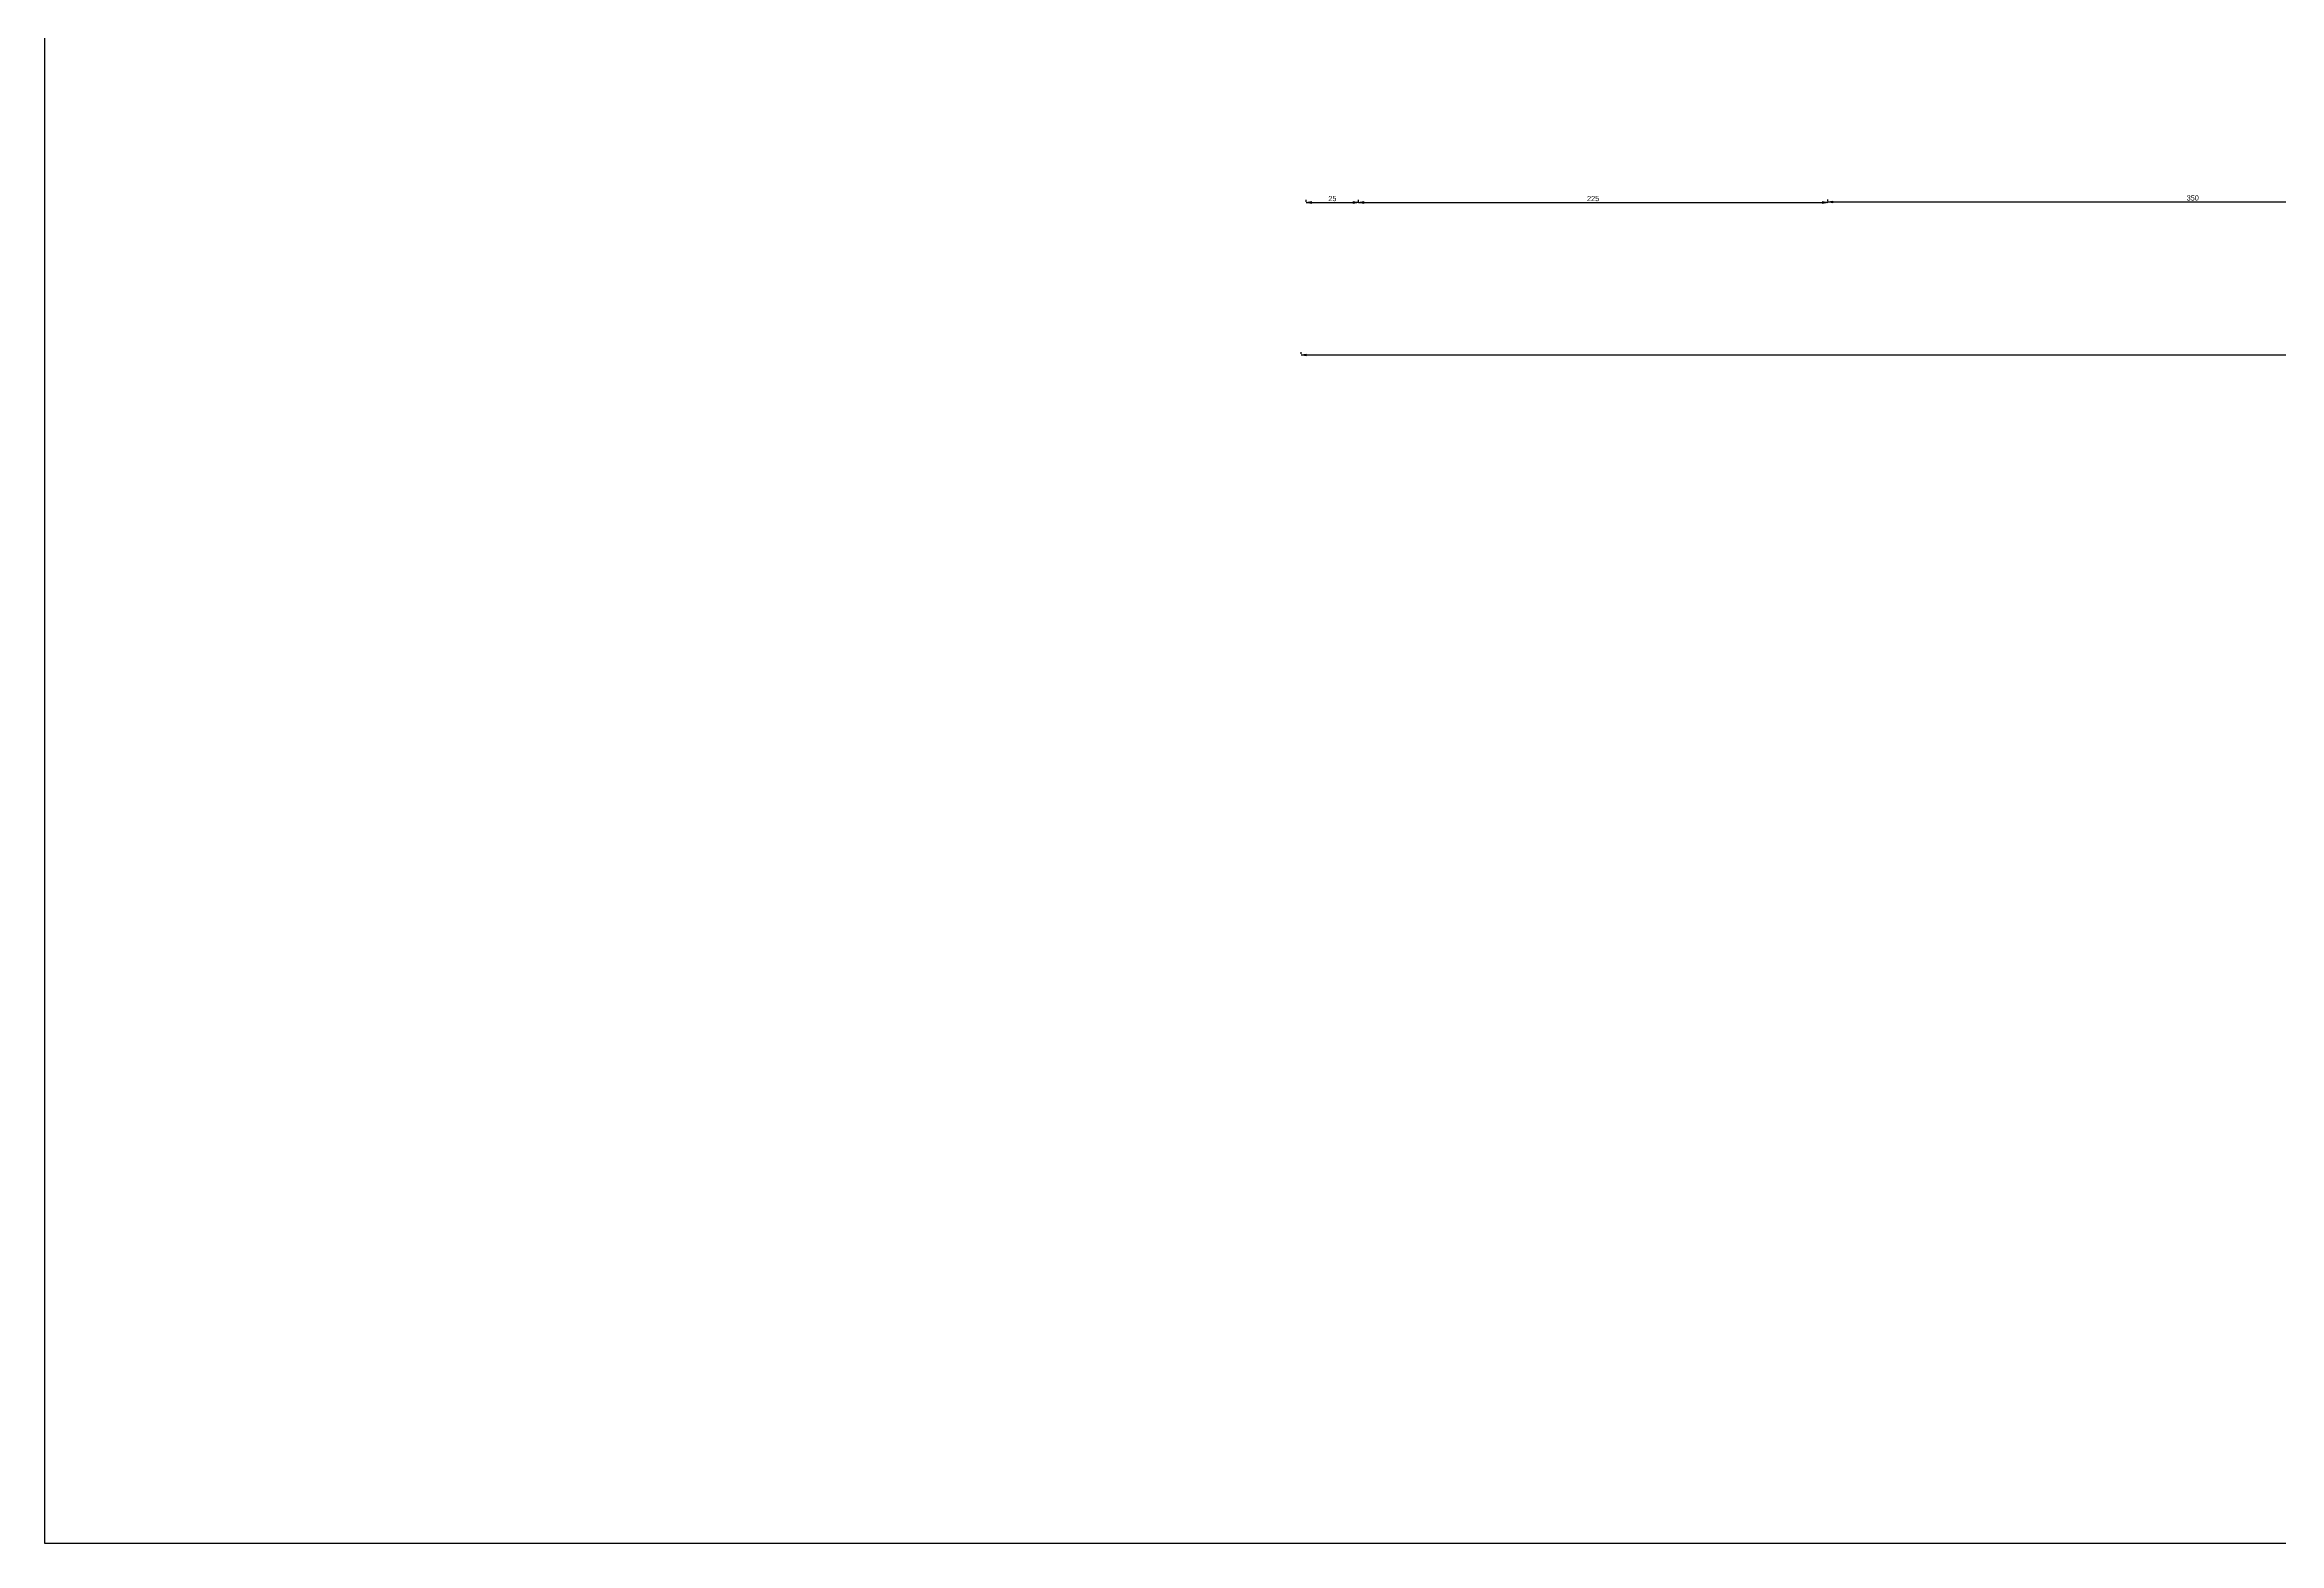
# Model space of a CAD drawing. Header units: millimetres. Extents: x -502 to 9998, y 2906 to 6004.
# Drawn here: x -502 to 569, y 2906 to 3625 of the extents above; entities that cross this region are included whole.
import ezdxf

# ---------------------------------------------------------------- set-up
doc = ezdxf.new("R2010")
doc.units = ezdxf.units.MM
doc.layers.add('ölçülendirme', color=80, linetype='Continuous', lineweight=30)
doc.styles.get("Standard").update_dxf_attribs({"font": 'arial.ttf'})

# ---------------------------------------------------------------- blocks, each defined once
blk = doc.blocks.new('_Closed')
at = {"color": 0, "linetype": 'ByBlock', "lineweight": -2}
for p, q in [((-1, 0.17), (0, 0)), ((-1, 0.17), (-1, -0.17)), ((0, 0), (-1, -0.17)), ((0, 0), (-1, 0))]:
    blk.add_line(p, q, dxfattribs=at)

msp = doc.modelspace()

# ---------------------------------------------------------------- linework, layer by layer
at = {"layer": 'ölçülendirme'}
for p, q in [((-502.2, 2905.9), (-502.2, 6004.1)), ((102.7, 3549.4), (102.7, 3550.3)), ((102.7, 3549.4), (102.7, 3550.3)), ((127.7, 3549.4), (127.7, 3550.3)), ((127.7, 3549.7), (127.7, 3550.3)), ((127.7, 3549.4), (127.7, 3550.3)), ((127.7, 3549.7), (127.7, 3550.3)), ((352.7, 3549.9), (352.7, 3550.5)), ((352.7, 3549.9), (352.7, 3550.5)), ((352.7, 3549.7), (352.7, 3550.3)), ((352.7, 3549.7), (352.7, 3550.3)), ((100.2, 3476.5), (100.2, 3477.2)), ((2997.8, 2905.9), (-502.2, 2905.9))]:
    msp.add_line(p, q, dxfattribs=at)
at = {"layer": 'ölçülendirme', "color": 90}
for p, q in [((105.2, 3549), (125.2, 3549)), ((105.2, 3549), (125.2, 3549)), ((130.2, 3549), (350.2, 3549)), ((130.2, 3549), (350.2, 3549)), ((355.2, 3549.3), (700.2, 3549.3)), ((355.2, 3549.3), (700.2, 3549.3)), ((102.7, 3475.9), (2237.7, 3475.9))]:
    msp.add_line(p, q, dxfattribs=at)

# ---------------------------------------------------------------- block references
at = {"layer": 'ölçülendirme', "color": 90, "xscale": 2.5, "yscale": 2.5, "zscale": 2.5, "rotation": 180}
for p in [(102.7, 3549), (102.7, 3549), (127.7, 3549), (127.7, 3549), (352.7, 3549.3), (352.7, 3549.3), (100.2, 3475.9)]:
    msp.add_blockref('_Closed', p, dxfattribs=at)
at = {"layer": 'ölçülendirme', "color": 90, "xscale": 2.5, "yscale": 2.5, "zscale": 2.5}
for p in [(127.7, 3549), (127.7, 3549), (352.7, 3549), (352.7, 3549)]:
    msp.add_blockref('_Closed', p, dxfattribs=at)

# ---------------------------------------------------------------- texts
at = {"layer": 'ölçülendirme', "char_height": 2.5, "attachment_point": 5}
for s, insert in [('25', (115.2, 3550.9)), ('25', (115.2, 3550.9)), ('225', (240.2, 3550.9)), ('225', (240.2, 3550.9)), ('350', (527.7, 3551.2)), ('350', (527.7, 3551.2))]:
    msp.add_mtext(s, dxfattribs=dict(at, insert=insert))

doc.saveas('drawing.dxf')
